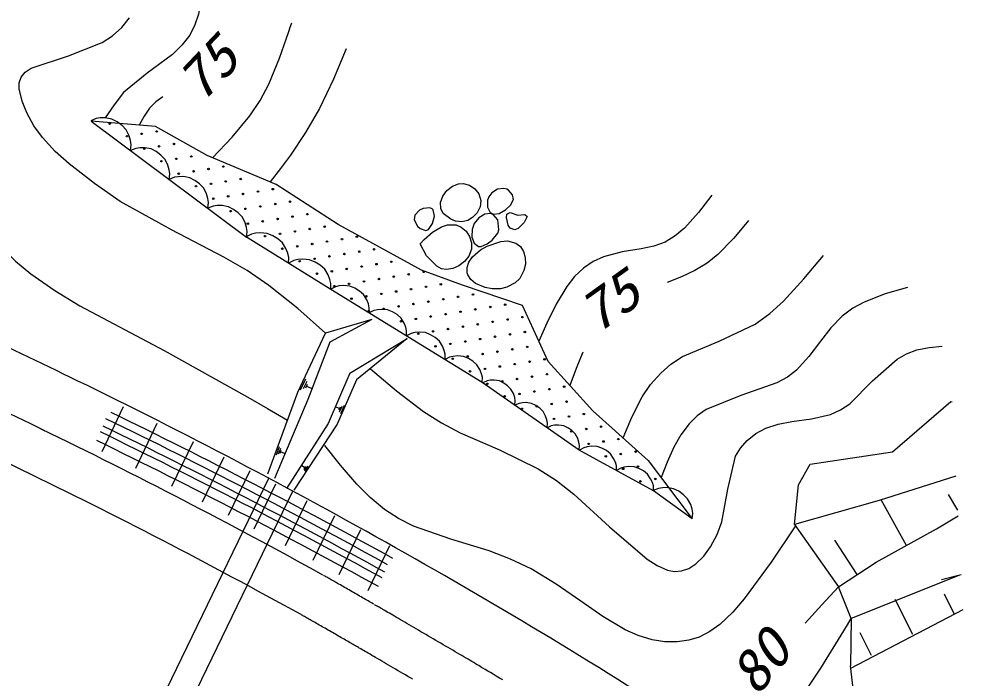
# Model space of a CAD drawing. Units: millimetres, scale not verified. Extents: x 40000 to 680000, y 20000 to 380000.
# Drawn here: x 138478 to 169785, y 334480 to 356350 of the extents above; entities that cross this region are included whole.
import ezdxf
from ezdxf.enums import TextEntityAlignment as Align

# ---------------------------------------------------------------- set-up
doc = ezdxf.new("R2010")
doc.units = ezdxf.units.MM
doc.header["$LTSCALE"] = 1000
doc.layers.add('M-BGD', color=7, linetype='Continuous', lineweight=25)
doc.styles.add('ＭＳ ゴシック', font='')
doc.styles.get('ＭＳ ゴシック').set_extended_font_data('MS Gothic')

msp = doc.modelspace()

# ---------------------------------------------------------------- linework, layer by layer
at = {"layer": 'M-BGD'}
for p, q in [((141039, 353043), (140861, 352970)), ((140880, 352955), (146029, 349111)), ((143010, 352778), (140880, 352955)), ((141177, 353063), (141039, 353043)), ((141342, 353063), (141177, 353063)), ((141560, 353024), (141342, 353063)), ((141739, 352932), (141560, 353024)), ((141897, 352813), (141739, 352932)), ((142036, 352668), (141897, 352813)), ((142136, 352471), (142036, 352668)), ((144718, 351818), (143010, 352778)), ((142182, 352312), (142136, 352471)), ((142202, 352174), (142182, 352312)), ((142183, 351982), (142202, 352174)), ((142355, 352053), (142183, 351982)), ((142490, 352073), (142355, 352053)), ((142650, 352073), (142490, 352073)), ((142861, 352035), (142650, 352073)), ((143034, 351946), (142861, 352035)), ((143188, 351831), (143034, 351946)), ((143323, 351690), (143188, 351831)), ((143419, 351499), (143323, 351690)), ((147012, 350855), (144718, 351818)), ((143464, 351345), (143419, 351499)), ((143484, 351211), (143464, 351345)), ((143465, 351025), (143484, 351211)), ((143638, 351096), (143465, 351025)), ((143772, 351115), (143638, 351096)), ((143932, 351116), (143772, 351115)), ((144143, 351078), (143932, 351116)), ((144316, 350989), (144143, 351078)), ((144470, 350874), (144316, 350989)), ((144605, 350733), (144470, 350874)), ((144701, 350541), (144605, 350733)), ((149061, 349526), (147012, 350855)), ((152534, 350471), (152669, 350657)), ((152669, 350657), (152850, 350800)), ((152850, 350800), (153059, 350875)), ((153059, 350875), (153205, 350884)), ((153205, 350884), (153417, 350832)), ((153417, 350832), (153601, 350712)), ((153601, 350712), (153732, 350542)), ((154343, 350703), (154155, 350584)), ((154555, 350727), (154343, 350703)), ((154658, 350697), (154555, 350727)), ((154711, 350670), (154658, 350697)), ((154849, 350512), (154711, 350670)), ((144746, 350388), (144701, 350541)), ((144766, 350253), (144746, 350388)), ((152461, 350263), (152534, 350471)), ((153732, 350542), (153793, 350328)), ((153793, 350328), (153767, 350119)), ((154018, 350331), (154015, 350102)), ((154058, 350441), (154018, 350331)), ((154155, 350584), (154058, 350441)), ((154782, 350175), (154873, 350353)), ((154873, 350353), (154849, 350512)), ((144747, 350068), (144766, 350253)), ((144920, 350139), (144747, 350068)), ((145054, 350158), (144920, 350139)), ((145214, 350158), (145054, 350158)), ((145425, 350120), (145214, 350158)), ((145598, 350031), (145425, 350120)), ((145752, 349916), (145598, 350031)), ((151877, 350058), (151764, 350005)), ((152101, 350084), (151877, 350058)), ((152183, 350046), (152101, 350084)), ((152211, 350016), (152183, 350046)), ((152255, 349810), (152211, 350016)), ((152467, 350059), (152461, 350263)), ((152545, 349894), (152467, 350059)), ((153767, 350119), (153670, 349921)), ((154015, 350102), (154104, 349926)), ((154405, 349899), (154610, 350017)), ((154610, 350017), (154782, 350175)), ((145887, 349776), (145752, 349916)), ((145983, 349584), (145887, 349776)), ((151601, 349841), (151584, 349685)), ((151764, 350005), (151601, 349841)), ((152196, 349558), (152255, 349810)), ((152795, 349701), (152545, 349894)), ((152959, 349639), (152795, 349701)), ((153520, 349757), (153358, 349659)), ((153670, 349921), (153520, 349757)), ((153727, 349753), (153574, 349561)), ((153922, 349872), (153727, 349753)), ((154120, 349895), (153922, 349872)), ((154104, 349926), (154213, 349870)), ((154207, 349864), (154120, 349895)), ((154357, 349680), (154207, 349864)), ((154213, 349870), (154405, 349899)), ((154645, 349765), (154659, 349870)), ((154702, 349511), (154645, 349765)), ((154659, 349870), (154772, 349923)), ((154772, 349923), (155023, 349837)), ((155023, 349837), (155250, 349855)), ((155327, 349793), (155233, 349595)), ((155250, 349855), (155327, 349793)), ((146028, 349430), (145983, 349584)), ((146048, 349296), (146028, 349430)), ((151827, 348009), (149061, 349526)), ((151584, 349685), (151693, 349474)), ((151693, 349474), (151781, 349391)), ((151781, 349391), (151972, 349326)), ((152064, 349367), (152196, 349558)), ((152187, 349276), (152487, 349451)), ((152487, 349451), (152688, 349517)), ((152688, 349517), (152975, 349519)), ((153163, 349613), (152959, 349639)), ((152975, 349519), (153146, 349443)), ((153146, 349443), (153305, 349310)), ((153358, 349659), (153163, 349613)), ((153574, 349561), (153503, 349359)), ((154390, 349350), (154357, 349680)), ((154766, 349407), (154702, 349511)), ((154927, 349351), (154766, 349407)), ((155035, 349401), (154927, 349351)), ((155233, 349595), (155035, 349401)), ((146189, 349205), (146018, 349117)), ((146029, 349111), (146048, 349296)), ((148821, 347376), (146029, 349111)), ((146325, 349237), (146189, 349205)), ((146490, 349251), (146325, 349237)), ((146710, 349231), (146490, 349251)), ((146896, 349155), (146710, 349231)), ((147064, 349050), (146896, 349155)), ((151912, 349033), (152187, 349276)), ((151972, 349326), (152064, 349367)), ((153305, 349310), (153421, 349131)), ((153421, 349131), (153484, 348925)), ((153503, 349359), (153500, 349112)), ((153500, 349112), (153577, 348906)), ((154166, 349005), (154359, 349237)), ((154359, 349237), (154390, 349350)), ((147215, 348918), (147064, 349050)), ((147331, 348729), (147215, 348918)), ((151786, 348883), (151912, 349033)), ((151989, 348493), (151786, 348883)), ((153484, 348925), (153482, 348711)), ((153577, 348906), (153719, 348800)), ((153719, 348800), (153809, 348799)), ((153786, 348685), (154007, 348811)), ((153809, 348799), (154000, 348886)), ((154000, 348886), (154166, 349005)), ((154007, 348811), (154457, 348969)), ((154457, 348969), (154675, 348983)), ((154675, 348983), (154960, 348912)), ((154960, 348912), (155106, 348797)), ((155106, 348797), (155214, 348635)), ((147391, 348576), (147331, 348729)), ((147423, 348439), (147391, 348576)), ((152338, 348150), (151989, 348493)), ((153396, 348480), (153254, 348303)), ((153482, 348711), (153396, 348480)), ((153399, 348280), (153520, 348453)), ((153520, 348453), (153786, 348685)), ((155214, 348635), (155268, 348434)), ((147420, 348247), (147423, 348439)), ((147591, 348335), (147420, 348247)), ((147727, 348367), (147591, 348335)), ((147892, 348381), (147727, 348367)), ((148112, 348361), (147892, 348381)), ((148298, 348284), (148112, 348361)), ((148466, 348180), (148298, 348284)), ((148617, 348047), (148466, 348180)), ((152491, 348056), (152338, 348150)), ((153069, 348162), (152863, 348068)), ((153254, 348303), (153069, 348162)), ((153336, 348102), (153399, 348280)), ((155270, 348216), (155220, 348001)), ((155268, 348434), (155270, 348216)), ((148733, 347859), (148617, 348047)), ((148792, 347705), (148733, 347859)), ((153189, 347517), (151827, 348009)), ((152654, 348033), (152491, 348056)), ((152863, 348068), (152654, 348033)), ((153344, 347927), (153336, 348102)), ((153363, 347861), (153344, 347927)), ((153462, 347705), (153363, 347861)), ((155220, 348001), (155082, 347742)), ((148824, 347569), (148792, 347705)), ((148821, 347376), (148824, 347569)), ((155177, 346845), (153189, 347517)), ((153621, 347574), (153462, 347705)), ((153933, 347439), (153621, 347574)), ((154936, 347595), (154659, 347446)), ((155082, 347742), (154936, 347595)), ((148973, 347459), (148817, 347379)), ((153844, 344290), (148821, 347376)), ((149096, 347489), (148973, 347459)), ((149246, 347503), (149096, 347489)), ((149446, 347485), (149246, 347503)), ((149615, 347416), (149446, 347485)), ((149769, 347322), (149615, 347416)), ((149906, 347202), (149769, 347322)), ((150013, 347032), (149906, 347202)), ((154165, 347399), (153933, 347439)), ((154447, 347398), (154165, 347399)), ((154659, 347446), (154447, 347398)), ((150068, 346892), (150013, 347032)), ((150097, 346768), (150068, 346892)), ((150095, 346593), (150097, 346768)), ((150245, 346671), (150095, 346593)), ((150365, 346700), (150245, 346671)), ((150509, 346713), (150365, 346700)), ((150703, 346696), (150509, 346713)), ((150867, 346630), (150703, 346696)), ((151015, 346539), (150867, 346630)), ((156023, 344979), (155177, 346845)), ((150178, 346374), (148647, 345923)), ((150178, 346374), (148785, 345621)), ((151148, 346423), (151015, 346539)), ((151251, 346258), (151148, 346423)), ((151304, 346123), (151251, 346258)), ((151333, 346003), (151304, 346123)), ((151331, 345834), (151333, 346003)), ((151610, 345944), (151486, 345915)), ((151759, 345958), (151610, 345944)), ((151960, 345941), (151759, 345958)), ((147730, 343969), (148647, 345923)), ((149453, 344594), (151354, 345744)), ((151354, 345744), (149677, 344374)), ((151486, 345915), (151331, 345834)), ((152129, 345872), (151960, 345941)), ((152282, 345778), (152129, 345872)), ((152420, 345658), (152282, 345778)), ((152526, 345487), (152420, 345658)), ((148785, 345621), (148058, 343727)), ((152581, 345347), (152526, 345487)), ((152611, 345224), (152581, 345347)), ((152609, 345049), (152611, 345224)), ((152759, 345127), (152609, 345049)), ((152878, 345155), (152759, 345127)), ((153023, 345169), (152878, 345155)), ((153217, 345152), (153023, 345169)), ((153380, 345085), (153217, 345152)), ((153528, 344994), (153380, 345085)), ((153661, 344878), (153528, 344994)), ((153764, 344713), (153661, 344878)), ((153817, 344578), (153764, 344713)), ((157507, 343350), (156023, 344979)), ((147818, 344045), (147987, 344405)), ((149453, 344594), (148735, 342928)), ((153846, 344459), (153817, 344578)), ((153844, 344290), (153846, 344459)), ((148022, 344321), (147905, 344072)), ((147991, 344106), (148050, 344233)), ((148021, 344170), (148209, 344081)), ((149677, 344374), (149027, 342900)), ((157057, 342043), (153844, 344290)), ((153999, 344340), (153861, 344278)), ((154108, 344359), (153999, 344340)), ((154238, 344363), (154108, 344359)), ((154410, 344338), (154238, 344363)), ((154553, 344270), (154410, 344338)), ((154681, 344181), (154553, 344270)), ((154794, 344070), (154681, 344181)), ((154877, 343917), (154794, 344070)), ((146737, 341259), (147730, 343969)), ((154917, 343793), (154877, 343917)), ((154937, 343684), (154917, 343793)), ((141940, 343476), (141224, 341987)), ((148058, 343727), (146956, 341099)), ((149109, 343423), (148966, 343485)), ((149130, 343471), (149088, 343374)), ((149111, 343309), (149194, 343498)), ((149258, 343520), (149138, 343247)), ((154926, 343533), (154937, 343684)), ((155064, 343595), (154926, 343533)), ((155173, 343614), (155064, 343595)), ((155303, 343619), (155173, 343614)), ((155475, 343593), (155303, 343619)), ((155618, 343525), (155475, 343593)), ((155746, 343436), (155618, 343525)), ((167441, 341983), (169377, 343653)), ((169377, 343653), (169419, 343649)), ((155859, 343325), (155746, 343436)), ((155942, 343172), (155859, 343325)), ((155983, 343048), (155942, 343172)), ((159346, 341703), (157507, 343350)), ((143057, 342924), (142342, 341435)), ((148735, 342928), (147356, 340769)), ((149027, 342900), (147589, 340715)), ((156002, 342940), (155983, 343048)), ((155991, 342788), (156002, 342940)), ((156130, 342850), (155991, 342788)), ((156238, 342869), (156130, 342850)), ((156368, 342874), (156238, 342869)), ((156541, 342848), (156368, 342874)), ((156684, 342780), (156541, 342848)), ((156811, 342691), (156684, 342780)), ((156924, 342580), (156811, 342691)), ((157008, 342427), (156924, 342580)), ((144251, 342324), (143536, 340835)), ((157048, 342303), (157008, 342427)), ((157067, 342195), (157048, 342303)), ((157057, 342043), (157067, 342195)), ((147016, 341882), (147118, 342163)), ((147150, 342102), (147079, 341908)), ((147141, 341940), (147177, 342038)), ((147159, 341989), (147305, 341935)), ((159522, 340691), (157057, 342043)), ((157208, 342120), (157067, 342038)), ((157322, 342153), (157208, 342120)), ((157461, 342173), (157322, 342153)), ((157648, 342166), (157461, 342173)), ((157809, 342110), (157648, 342166)), ((157957, 342029), (157809, 342110)), ((158090, 341924), (157957, 342029)), ((158197, 341769), (158090, 341924)), ((164715, 341576), (167441, 341983)), ((145270, 341805), (144554, 340316)), ((158255, 341642), (158197, 341769)), ((158288, 341528), (158255, 341642)), ((159346, 341703), (160804, 339763)), ((164323, 340895), (164715, 341576)), ((146130, 341360), (145414, 339871)), ((147945, 341465), (147859, 341522)), ((147965, 341494), (147926, 341435)), ((147934, 341390), (148010, 341505)), ((148054, 341512), (147945, 341346)), ((158295, 341364), (158288, 341528)), ((158436, 341447), (158295, 341364)), ((158550, 341480), (158436, 341447)), ((158688, 341500), (158550, 341480)), ((158876, 341493), (158688, 341500)), ((159037, 341436), (158876, 341493)), ((159184, 341356), (159037, 341436)), ((159318, 341250), (159184, 341356)), ((159425, 341096), (159318, 341250)), ((143073, 333488), (146767, 341109)), ((159483, 340969), (159425, 341096)), ((159516, 340854), (159483, 340969)), ((169549, 341183), (167007, 340376)), ((143843, 333012), (147561, 340684)), ((146987, 340912), (146271, 339422)), ((159680, 340775), (159508, 340701)), ((159522, 340691), (159516, 340854)), ((160804, 339763), (159522, 340691)), ((159814, 340796), (159680, 340775)), ((159974, 340799), (159814, 340796)), ((160186, 340764), (159974, 340799)), ((160360, 340678), (160186, 340764)), ((160515, 340565), (160360, 340678)), ((164191, 339578), (164323, 340895)), ((148023, 340363), (147307, 338873)), ((160652, 340426), (160515, 340565)), ((160752, 340236), (160652, 340426)), ((167007, 340376), (164191, 339578)), ((167904, 338884), (167071, 340396)), ((169610, 340051), (169296, 340574)), ((160799, 340083), (160752, 340236)), ((160820, 339949), (160799, 340083)), ((148942, 339868), (148227, 338379)), ((160804, 339763), (160820, 339949)), ((168907, 339437), (169620, 339864)), ((149803, 339400), (149087, 337911)), ((164191, 339578), (165652, 337514)), ((166901, 338331), (168907, 339437)), ((166276, 337923), (165533, 339060)), ((150761, 338869), (150045, 337380)), ((165652, 337514), (166901, 338331)), ((148602, 337876), (148576, 337891)), ((148630, 337860), (148602, 337876)), ((148660, 337843), (148630, 337860)), ((148692, 337825), (148660, 337843)), ((148726, 337806), (148692, 337825)), ((148761, 337786), (148726, 337806)), ((169644, 337883), (166072, 336453)), ((169724, 337903), (169072, 337746)), ((148797, 337765), (148761, 337786)), ((148835, 337743), (148797, 337765)), ((148875, 337720), (148835, 337743)), ((148916, 337697), (148875, 337720)), ((148958, 337673), (148916, 337697)), ((149001, 337648), (148958, 337673)), ((149045, 337623), (149001, 337648)), ((149090, 337597), (149045, 337623)), ((149136, 337571), (149090, 337597)), ((149183, 337544), (149136, 337571)), ((149231, 337516), (149183, 337544)), ((149279, 337489), (149231, 337516)), ((166072, 336453), (165652, 337514)), ((149327, 337461), (149279, 337489)), ((149376, 337433), (149327, 337461)), ((149426, 337404), (149376, 337433)), ((149475, 337376), (149426, 337404)), ((149525, 337347), (149475, 337376)), ((149575, 337318), (149525, 337347)), ((149625, 337290), (149575, 337318)), ((149675, 337261), (149625, 337290)), ((149724, 337233), (149675, 337261)), ((149774, 337204), (149724, 337233)), ((149823, 337176), (149774, 337204)), ((169490, 336616), (169165, 337262)), ((149871, 337148), (149823, 337176)), ((149919, 337120), (149871, 337148)), ((149967, 337093), (149919, 337120)), ((150013, 337066), (149967, 337093)), ((150059, 337040), (150013, 337066)), ((150104, 337014), (150059, 337040)), ((150148, 336988), (150104, 337014)), ((150192, 336963), (150148, 336988)), ((150233, 336939), (150192, 336963)), ((150314, 336893), (150274, 336915)), ((150352, 336871), (150314, 336893)), ((150388, 336850), (150352, 336871)), ((168116, 335925), (167534, 337083)), ((147861, 336572), (147835, 336587)), ((147889, 336556), (147861, 336572)), ((147919, 336539), (147889, 336556)), ((150423, 336829), (150388, 336850)), ((150457, 336810), (150423, 336829)), ((150488, 336792), (150457, 336810)), ((150518, 336774), (150488, 336792)), ((150546, 336758), (150518, 336774)), ((150572, 336743), (150546, 336758)), ((150615, 336718), (150572, 336743)), ((150661, 336691), (150615, 336718)), ((150710, 336662), (150661, 336691)), ((150763, 336632), (150710, 336662)), ((150818, 336600), (150763, 336632)), ((150876, 336566), (150818, 336600)), ((150936, 336531), (150876, 336566)), ((166065, 334805), (169785, 336756)), ((147950, 336521), (147919, 336539)), ((147983, 336502), (147950, 336521)), ((148018, 336482), (147983, 336502)), ((148055, 336462), (148018, 336482)), ((148092, 336440), (148055, 336462)), ((148132, 336417), (148092, 336440)), ((148172, 336394), (148132, 336417)), ((148214, 336370), (148172, 336394)), ((148257, 336346), (148214, 336370)), ((148301, 336321), (148257, 336346)), ((148346, 336295), (148301, 336321)), ((148391, 336269), (148346, 336295)), ((148438, 336242), (148391, 336269)), ((148485, 336215), (148438, 336242)), ((150999, 336494), (150936, 336531)), ((151064, 336456), (150999, 336494)), ((151132, 336417), (151064, 336456)), ((151201, 336376), (151132, 336417)), ((151272, 336335), (151201, 336376)), ((151345, 336292), (151272, 336335)), ((151420, 336248), (151345, 336292)), ((151496, 336204), (151420, 336248)), ((166072, 336453), (166055, 334889)), ((148533, 336187), (148485, 336215)), ((148581, 336160), (148533, 336187)), ((148630, 336132), (148581, 336160)), ((148679, 336104), (148630, 336132)), ((148728, 336075), (148679, 336104)), ((148777, 336047), (148728, 336075)), ((148827, 336018), (148777, 336047)), ((148877, 335990), (148827, 336018)), ((148926, 335961), (148877, 335990)), ((148975, 335933), (148926, 335961)), ((149024, 335905), (148975, 335933)), ((151573, 336159), (151496, 336204)), ((151651, 336113), (151573, 336159)), ((151730, 336067), (151651, 336113)), ((151810, 336020), (151730, 336067)), ((151891, 335973), (151810, 336020)), ((151973, 335925), (151891, 335973)), ((152055, 335877), (151973, 335925)), ((166742, 335234), (166369, 335977)), ((149073, 335877), (149024, 335905)), ((149121, 335849), (149073, 335877)), ((149169, 335821), (149121, 335849)), ((149216, 335794), (149169, 335821)), ((149262, 335768), (149216, 335794)), ((149308, 335741), (149262, 335768)), ((149353, 335715), (149308, 335741)), ((149397, 335690), (149353, 335715)), ((149439, 335665), (149397, 335690)), ((149481, 335641), (149439, 335665)), ((149522, 335618), (149481, 335641)), ((149561, 335595), (149522, 335618)), ((152137, 335829), (152055, 335877)), ((152219, 335781), (152137, 335829)), ((152302, 335733), (152219, 335781)), ((152384, 335685), (152302, 335733)), ((152466, 335637), (152384, 335685)), ((152547, 335589), (152466, 335637)), ((149598, 335573), (149561, 335595)), ((149635, 335552), (149598, 335573)), ((149670, 335532), (149635, 335552)), ((149703, 335513), (149670, 335532)), ((149734, 335495), (149703, 335513)), ((149764, 335478), (149734, 335495)), ((149791, 335462), (149764, 335478)), ((149817, 335447), (149791, 335462)), ((149860, 335422), (149817, 335447)), ((149906, 335395), (149860, 335422)), ((149955, 335366), (149906, 335395)), ((150007, 335336), (149955, 335366)), ((150062, 335304), (150007, 335336)), ((150120, 335270), (150062, 335304)), ((152628, 335542), (152547, 335589)), ((152708, 335495), (152628, 335542)), ((152787, 335448), (152708, 335495)), ((152865, 335402), (152787, 335448)), ((152942, 335357), (152865, 335402)), ((153018, 335312), (152942, 335357)), ((153093, 335269), (153018, 335312)), ((150180, 335235), (150120, 335270)), ((150242, 335199), (150180, 335235)), ((150307, 335161), (150242, 335199)), ((150374, 335122), (150307, 335161)), ((150443, 335082), (150374, 335122)), ((150514, 335040), (150443, 335082)), ((150587, 334998), (150514, 335040)), ((150661, 334955), (150587, 334998)), ((153165, 335226), (153093, 335269)), ((153236, 335184), (153165, 335226)), ((153306, 335143), (153236, 335184)), ((153373, 335104), (153306, 335143)), ((153438, 335065), (153373, 335104)), ((153500, 335028), (153438, 335065)), ((153561, 334993), (153500, 335028)), ((153618, 334958), (153561, 334993)), ((150736, 334910), (150661, 334955)), ((150813, 334866), (150736, 334910)), ((150891, 334820), (150813, 334866)), ((150970, 334774), (150891, 334820)), ((151050, 334727), (150970, 334774)), ((151130, 334680), (151050, 334727)), ((151211, 334633), (151130, 334680)), ((153673, 334926), (153618, 334958)), ((153725, 334895), (153673, 334926)), ((153775, 334866), (153725, 334895)), ((153820, 334838), (153775, 334866)), ((153863, 334813), (153820, 334838)), ((153940, 334766), (153863, 334813)), ((154024, 334716), (153940, 334766)), ((154113, 334663), (154024, 334716)), ((166274, 332947), (166055, 334889)), ((151293, 334585), (151211, 334633)), ((151375, 334537), (151293, 334585)), ((151457, 334489), (151375, 334537)), ((151539, 334441), (151457, 334489)), ((154207, 334606), (154113, 334663)), ((154306, 334547), (154207, 334606)), ((154411, 334484), (154306, 334547)), ((154520, 334418), (154411, 334484))]:
    msp.add_line(p, q, dxfattribs=at)
for points in [[(144588, 357808), (144541, 357145), (144435, 356510), (144317, 356147), (144143, 355811), (143886, 355473), (143575, 355167), (142729, 354549), (141952, 353906), (141634, 353499), (141342, 353063)], [(138113, 356530), (137232, 356047), (136968, 355776), (136752, 355468), (136569, 355081), (136437, 354657), (136333, 354092), (136289, 353524), (136301, 352846), (136373, 352158), (136494, 351502), (136674, 350861), (136903, 350292), (137191, 349738), (137515, 349242), (137893, 348776), (138363, 348311), (138874, 347891), (139671, 347335), (140498, 346832), (143295, 345344), (146065, 343804), (146723, 343424), (147388, 343038)], [(148647, 345923), (147726, 346740), (146770, 347507), (146044, 348000), (145275, 348449), (143533, 349349), (141835, 350294), (140985, 350885), (140146, 351543), (139684, 351955), (139257, 352417), (138979, 352800), (138739, 353235), (138583, 353625), (138488, 354029), (138490, 354231), (138552, 354416), (138685, 354577), (138881, 354712), (140125, 355128), (141238, 355562), (141580, 355789), (141886, 356065), (142147, 356383)], [(144902, 351741), (145545, 352421), (146135, 353134), (146474, 353643), (146762, 354184), (147122, 355041), (147429, 355930), (147477, 356075), (147524, 356220)], [(149325, 355357), (148910, 354354), (148440, 353374), (147986, 352586), (147480, 351830), (147147, 351382), (146805, 350942)], [(143249, 353761), (143014, 353599), (142812, 353385), (142633, 353119), (142469, 352823)], [(161450, 350504), (161015, 349930), (160544, 349407), (160237, 349149), (159904, 348945), (159528, 348805), (159113, 348716), (158483, 348618), (157867, 348460), (157523, 348298), (157200, 348080), (156904, 347800), (156646, 347473), (156290, 346884), (155982, 346258), (155848, 345958), (155716, 345656)], [(162674, 349657), (162187, 349074), (161656, 348533), (161294, 348247), (160887, 348004), (160443, 347795), (159976, 347602)], [(158511, 342451), (158801, 343141), (159148, 343813), (159425, 344217), (159757, 344595), (160095, 344893), (160476, 345147), (161702, 345659), (162888, 346220), (163371, 346576), (163830, 346990), (164507, 347722), (165153, 348503)], [(167940, 347440), (167205, 347224), (166508, 346955), (166127, 346750), (165774, 346491), (165395, 346099), (165053, 345657), (164673, 345152), (164257, 344698), (163957, 344466), (163614, 344277), (162420, 343858), (161264, 343386), (160965, 343179), (160699, 342920), (160427, 342554), (160197, 342142), (159976, 341649), (159772, 341136)], [(150131, 344745), (150996, 344008), (151893, 343324), (152486, 342944), (153111, 342616), (154416, 342048), (155690, 341427), (156298, 341032), (156873, 340585), (158056, 339499), (159314, 338429), (159646, 338212), (159987, 338062), (160217, 338018), (160452, 338034), (160690, 338122), (160924, 338277), (161183, 338530), (161411, 338841), (161629, 339248), (161783, 339662), (161979, 340754), (162235, 341839), (162399, 342114), (162623, 342368), (162913, 342593), (163241, 342770), (163658, 342910), (164101, 342995), (164759, 343084), (165389, 343228), (165720, 343378), (166024, 343584), (166786, 344344), (167593, 345062), (167908, 345243), (168247, 345368), (168655, 345449), (169088, 345496)], [(157178, 345298), (156951, 344752), (156742, 344189)], [(164224, 339531), (163417, 338327), (162524, 337107), (162145, 336664), (161723, 336264), (161392, 336027), (161034, 335843), (160686, 335735), (160309, 335681), (159892, 335685), (159471, 335750), (159013, 335889), (158577, 336084), (157837, 336527), (157110, 337033), (156294, 337597), (155462, 338101), (154780, 338430), (154069, 338707), (152805, 339087), (151558, 339526), (151069, 339770), (150603, 340072), (150130, 340468), (149687, 340917), (149144, 341549), (148623, 342195)], [(164546, 336298), (165096, 336908), (165652, 337514)], [(162409, 331309), (163355, 332435), (164257, 333604), (165066, 334805), (165831, 336049), (165949, 336247), (166072, 336453)]]:
    msp.add_lwpolyline(points, dxfattribs=at)
for centre in [(141487, 352872), (142553, 352536), (143047, 352616), (142060, 352457), (143620, 352201), (142633, 352043), (143126, 352122), (143205, 351628), (143699, 351707), (144193, 351786), (144272, 351293), (144766, 351372), (145259, 351451), (143778, 351214), (145338, 350957), (145832, 351036), (144351, 350799), (144845, 350878), (146405, 350622), (146899, 350701), (144924, 350384), (145417, 350464), (145911, 350543), (145990, 350049), (146484, 350128), (146978, 350207), (147471, 350286), (145497, 349970), (147057, 349713), (147551, 349792), (148044, 349872), (146069, 349555), (146563, 349634), (148123, 349378), (148617, 349457), (146642, 349141), (147136, 349220), (147630, 349299), (149684, 349122), (147709, 348805), (148202, 348884), (148696, 348963), (149190, 349042), (147215, 348726), (148775, 348470), (149269, 348549), (149763, 348628), (150256, 348707), (147788, 348311), (148282, 348391), (149842, 348134), (150335, 348213), (150829, 348292), (148361, 347897), (148854, 347976), (149348, 348055), (150908, 347799), (151402, 347878), (151896, 347957), (149427, 347561), (149921, 347640), (150415, 347720), (152468, 347542), (148933, 347482), (150494, 347226), (150987, 347305), (151481, 347384), (151975, 347463), (153535, 347207), (149506, 347068), (150000, 347147), (151560, 346890), (152054, 346970), (152548, 347049), (153041, 347128), (154602, 346871), (150079, 346653), (150573, 346732), (151066, 346811), (152627, 346555), (153120, 346634), (153614, 346713), (154108, 346792), (151146, 346318), (151639, 346397), (152133, 346476), (154187, 346299), (154681, 346378), (155174, 346457), (152212, 345982), (152706, 346061), (153200, 346140), (153693, 346219), (155253, 345963), (151718, 345903), (153279, 345647), (153772, 345726), (154266, 345805), (154760, 345884), (152291, 345488), (152785, 345568), (154345, 345311), (154839, 345390), (155333, 345469), (152864, 345074), (153358, 345153), (153851, 345232), (155905, 345055), (153931, 344738), (154424, 344817), (154918, 344897), (155412, 344976), (153437, 344659), (154997, 344403), (155491, 344482), (155985, 344561), (154010, 344245), (154503, 344324), (156064, 344067), (156557, 344147), (154583, 343830), (155076, 343909), (155570, 343988), (155155, 343415), (155649, 343495), (156143, 343574), (156636, 343653), (156716, 343159), (157209, 343238), (156222, 343080), (157782, 342824), (156795, 342665), (157288, 342745), (157367, 342251), (157861, 342330), (158355, 342409), (158434, 341915), (158928, 341995), (157940, 341836), (158513, 341422), (159007, 341501), (159086, 341007), (159580, 341086)]:
    msp.add_circle(centre, 25, dxfattribs=at)
for centre, radius, start, end in [((53441, 165899), 196550, 64.08735, 68.87043), ((53441, 165899), 198515, 64.08735, 66.46432), ((53441, 165899), 195050, 64.08735, 68.5585), ((53441, 165899), 198515, 57.2426, 64.12339), ((55755, 166450), 196550, 61.05644, 64.12339), ((55491, 165995), 196550, 61.05644, 64.12339), ((55583, 166243), 196550, 61.05644, 64.12339), ((53441, 165899), 196550, 61.05644, 64.12339), ((55401, 165803), 196550, 61.05644, 64.12339), ((55279, 165515), 196550, 61.05644, 64.12339), ((53441, 165899), 195050, 61.05644, 64.12339)]:
    msp.add_arc(centre, radius, start, end, dxfattribs=at)

# ---------------------------------------------------------------- texts
at = {"layer": 'M-BGD', "style": 'ＭＳ ゴシック', "oblique": 15, "width": 1.1}
for s, rotation, p in [('75', 46.585, (144823, 353240)), ('75', 35.685, (157868, 345541)), ('80', 51.085, (163260, 333591))]:
    msp.add_text(s, height=1320, rotation=rotation, dxfattribs=at).set_placement(p, align=Align.BOTTOM_LEFT)

doc.saveas('drawing.dxf')
